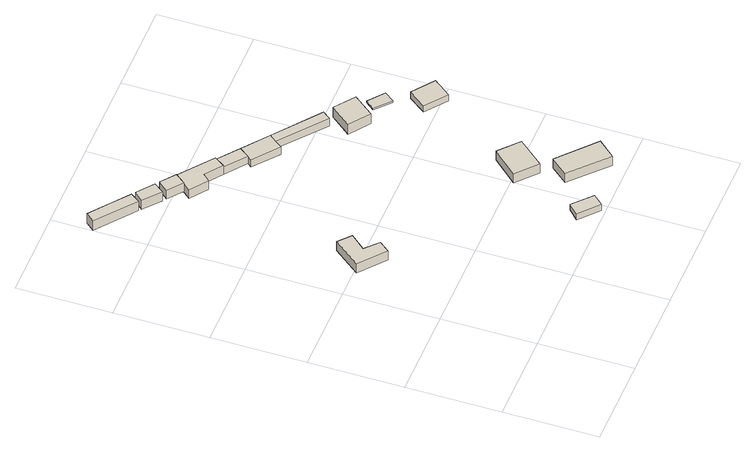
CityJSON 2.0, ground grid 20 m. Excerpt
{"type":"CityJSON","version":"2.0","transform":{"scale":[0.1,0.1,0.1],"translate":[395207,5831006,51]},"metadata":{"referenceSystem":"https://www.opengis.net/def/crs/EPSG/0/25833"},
"CityObjects":{
"building1":{"type":"Building","attributes":{"Gemeindeschluessel":"11000003","BezugspunktDach":"2200","function":"31001_2000","measuredHeight":2.4,"storeysAboveGround":1},"address":[{"country":"Germany","locality":"Berlin","thoroughfareNumber":"20 (9)","thoroughfareName":"Bucher Straße"}],"geometry":[{"type":"Solid","lod":"1","boundaries":[[[[0,1,2,3,4,5]],[[6,7,8,9,10,11]],[[6,11,5,4]],[[7,6,4,3]],[[8,7,3,2]],[[9,8,2,1]],[[10,9,1,0]],[[11,10,0,5]]]]}]},
"building2":{"type":"Building","attributes":{"Gemeindeschluessel":"11000003","BezugspunktDach":"2200","function":"31001_2000","measuredHeight":3.05,"storeysAboveGround":1},"address":[{"country":"Germany","locality":"Berlin","thoroughfareNumber":"20 (21)","thoroughfareName":"Bucher Straße"}],"geometry":[{"type":"Solid","lod":"1","boundaries":[[[[12,13,14,15,16]],[[17,18,19,20,21]],[[17,21,16,15]],[[18,17,15,14]],[[19,18,14,13]],[[20,19,13,12]],[[21,20,12,16]]]]}]},
"building3":{"type":"Building","attributes":{"Gemeindeschluessel":"11000003","BezugspunktDach":"2200","function":"31001_2000","measuredHeight":2.37,"storeysAboveGround":1},"address":[{"country":"Germany","locality":"Berlin","thoroughfareNumber":"20 (20)","thoroughfareName":"Bucher Straße"}],"geometry":[{"type":"Solid","lod":"1","boundaries":[[[[22,23,24,25]],[[26,27,28,29]],[[26,29,25,24]],[[27,26,24,23]],[[28,27,23,22]],[[29,28,22,25]]]]}]},
"building4":{"type":"Building","attributes":{"Gemeindeschluessel":"11000003","BezugspunktDach":"2200","function":"31001_2000","measuredHeight":1.67,"storeysAboveGround":1},"address":[{"country":"Germany","locality":"Berlin","thoroughfareNumber":"20 (10)","thoroughfareName":"Bucher Straße"}],"geometry":[{"type":"Solid","lod":"1","boundaries":[[[[30,31,32,33]],[[34,35,36,37]],[[34,37,33,32]],[[35,34,32,31]],[[36,35,31,30]],[[37,36,30,33]]]]}]},
"building5":{"type":"Building","attributes":{"Gemeindeschluessel":"11000003","BezugspunktDach":"2200","function":"31001_2000","measuredHeight":2.34,"storeysAboveGround":1},"address":[{"country":"Germany","locality":"Berlin","thoroughfareNumber":"20 (18)","thoroughfareName":"Bucher Straße"}],"geometry":[{"type":"Solid","lod":"1","boundaries":[[[[38,39,40,41]],[[42,43,44,45]],[[42,45,41,40]],[[43,42,40,39]],[[44,43,39,38]],[[45,44,38,41]]]]}]},
"building6":{"type":"Building","attributes":{"Gemeindeschluessel":"11000003","BezugspunktDach":"2200","function":"31001_2000","measuredHeight":2.42,"storeysAboveGround":1},"address":[{"country":"Germany","locality":"Berlin","thoroughfareNumber":"20 (23)","thoroughfareName":"Bucher Straße"}],"geometry":[{"type":"Solid","lod":"1","boundaries":[[[[46,47,48,49,50,51,52]],[[53,54,55,56,57,58,59]],[[53,59,52,51]],[[54,53,51,50]],[[55,54,50,49]],[[56,55,49,48]],[[57,56,48,47]],[[58,57,47,46]],[[59,58,46,52]]]]}]},
"building7":{"type":"Building","attributes":{"Gemeindeschluessel":"11000003","BezugspunktDach":"2200","function":"31001_2000","measuredHeight":2.08,"storeysAboveGround":1},"address":[{"country":"Germany","locality":"Berlin","thoroughfareNumber":"20 (22)","thoroughfareName":"Bucher Straße"}],"geometry":[{"type":"Solid","lod":"1","boundaries":[[[[60,61,62,63]],[[55,64,65,56]],[[55,56,63,62]],[[64,55,62,61]],[[65,64,61,60]],[[56,65,60,63]]]]}]},
"building8":{"type":"Building","attributes":{"Gemeindeschluessel":"11000003","BezugspunktDach":"2200","function":"31001_2000","measuredHeight":2.47,"storeysAboveGround":1},"address":[{"country":"Germany","locality":"Berlin","thoroughfareNumber":"20 (12)","thoroughfareName":"Bucher Straße"}],"geometry":[{"type":"Solid","lod":"1","boundaries":[[[[66,67,68,69]],[[70,71,72,73]],[[70,73,69,68]],[[71,70,68,67]],[[72,71,67,66]],[[73,72,66,69]]]]}]},
"building9":{"type":"Building","attributes":{"Gemeindeschluessel":"11000003","BezugspunktDach":"2200","function":"31001_2000","measuredHeight":2.42,"storeysAboveGround":1},"address":[{"country":"Germany","locality":"Berlin","thoroughfareNumber":"20 (11)","thoroughfareName":"Bucher Straße"}],"geometry":[{"type":"Solid","lod":"1","boundaries":[[[[74,75,76,77]],[[78,79,80,81]],[[78,81,77,76]],[[79,78,76,75]],[[80,79,75,74]],[[81,80,74,77]]]]}]},
"building10":{"type":"Building","attributes":{"Gemeindeschluessel":"11000003","BezugspunktDach":"2200","function":"31001_2000","measuredHeight":2.06,"storeysAboveGround":1},"address":[{"country":"Germany","locality":"Berlin","thoroughfareNumber":"20 (17)","thoroughfareName":"Bucher Straße"}],"geometry":[{"type":"Solid","lod":"1","boundaries":[[[[82,83,84,61,60,85]],[[65,64,86,87,88,89]],[[65,89,85,60]],[[64,65,60,61]],[[86,64,61,84]],[[87,86,84,83]],[[88,87,83,82]],[[89,88,82,85]]]]}]},
"building11":{"type":"Building","attributes":{"Gemeindeschluessel":"11000003","BezugspunktDach":"2200","function":"31001_2000","measuredHeight":2,"storeysAboveGround":1},"address":[{"country":"Germany","locality":"Berlin","thoroughfareNumber":"20 (16)","thoroughfareName":"Bucher Straße"}],"geometry":[{"type":"Solid","lod":"1","boundaries":[[[[90,91,84,83]],[[86,92,93,87]],[[86,87,83,84]],[[92,86,84,91]],[[93,92,91,90]],[[87,93,90,83]]]]}]},
"building12":{"type":"Building","attributes":{"Gemeindeschluessel":"11000003","BezugspunktDach":"2200","function":"31001_2000","measuredHeight":2.61,"storeysAboveGround":1},"address":[{"country":"Germany","locality":"Berlin","thoroughfareNumber":"20 (15)","thoroughfareName":"Bucher Straße"}],"geometry":[{"type":"Solid","lod":"1","boundaries":[[[[94,95,96,97]],[[98,99,100,101]],[[98,101,97,96]],[[99,98,96,95]],[[100,99,95,94]],[[101,100,94,97]]]]}]},
"building13":{"type":"Building","attributes":{"Gemeindeschluessel":"11000003","BezugspunktDach":"2200","function":"31001_2000","measuredHeight":0.415,"storeysAboveGround":1},"address":[{"country":"Germany","locality":"Berlin","thoroughfareNumber":"20 (14)","thoroughfareName":"Bucher Straße"}],"geometry":[{"type":"Solid","lod":"1","boundaries":[[[[102,103,104,105]],[[106,107,108,109]],[[106,109,105,104]],[[107,106,104,103]],[[108,107,103,102]],[[109,108,102,105]]]]}]},
"building14":{"type":"Building","attributes":{"Gemeindeschluessel":"11000003","BezugspunktDach":"2200","function":"31001_2000","measuredHeight":1.69,"storeysAboveGround":1},"address":[{"country":"Germany","locality":"Berlin","thoroughfareNumber":"20 (13)","thoroughfareName":"Bucher Straße"}],"geometry":[{"type":"Solid","lod":"1","boundaries":[[[[110,111,112,113]],[[114,115,116,117]],[[114,117,113,112]],[[115,114,112,111]],[[116,115,111,110]],[[117,116,110,113]]]]}]}
},
"vertices":[
[117,350,27],[135,372,27],[107,398,27],[134,429,27],[108,452,27],[63,395,27],[108,452,3],[134,429,3],[107,398,3],[135,372,3],[117,350,3],[63,395,3],
[83,850,26],[97,869,26],[57,901,26],[17,932,26],[2,914,26],[17,932,1],[57,901,1],[97,869,1],[83,850,1],[2,914,1],
[123,815,26],[139,836,26],[104,864,26],[87,845,26],[104,864,2],[139,836,2],[123,815,2],[87,845,2],
[383,8,22],[402,29,22],[363,65,22],[342,44,22],[363,65,6],[402,29,6],[383,8,6],[342,44,6],
[160,784,26],[177,806,26],[147,830,26],[130,809,26],[147,830,3],[177,806,3],[160,784,3],[130,809,3],
[183,742,25],[196,756,25],[232,729,25],[247,751,25],[177,806,25],[160,784,25],[147,769,25],[160,784,1],[177,806,1],[247,751,1],[232,729,1],[196,756,1],[183,742,1],[147,769,1],
[276,695,21],[291,716,21],[247,751,21],[232,729,21],[291,716,1],[276,695,1],
[441,155,28],[488,210,28],[446,247,28],[398,194,28],[446,247,4],[488,210,4],[441,155,4],[398,194,4],
[508,31,29],[539,67,29],[462,136,29],[433,101,29],[462,136,4],[539,67,4],[508,31,4],[433,101,4],
[322,644,21],[333,659,21],[345,674,21],[269,686,21],[345,674,1],[333,659,1],[322,644,1],[269,686,1],
[427,582,21],[440,599,21],[440,599,1],[427,582,1],
[459,509,29],[493,552,29],[451,584,29],[416,540,29],[451,584,3],[493,552,3],[459,509,3],[416,540,3],
[527,488,8],[543,509,8],[509,536,8],[494,517,8],[509,536,4],[543,509,4],[527,488,4],[494,517,4],
[566,388,22],[594,425,22],[548,460,22],[521,423,22],[548,460,5],[594,425,5],[566,388,5],[521,423,5]
]}
